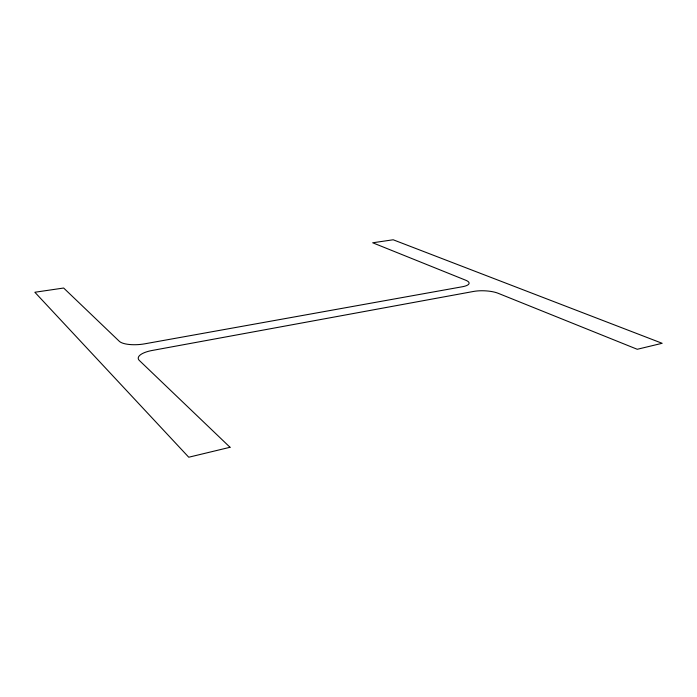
<?xml version="1.0" encoding="UTF-8"?>
<svg xmlns="http://www.w3.org/2000/svg" width="697" height="697" viewBox="0 0 697 697"><rect width="100%" height="100%" fill="white"/><g stroke="black" fill="none" stroke-linecap="round" stroke-linejoin="round"><path stroke-width="1.05" d="M230.036 447.282L188.748 457.223L34.85 292.252L63.662 288.027L119.309 341.295A19.969 6.517 -4.2 0 0 144.863 343.804L462.372 286.746A16.745 4.705 1.8 0 0 465.744 280.238L372.695 242.783L393.178 239.777L662.15 343.29L637.258 349.284L498.085 293.263A17.599 5.123 2.5 0 0 473.681 291.424L152.242 350.452A20.997 7.275 -4 0 0 139.356 360.48L230.036 447.282"/></g></svg>
